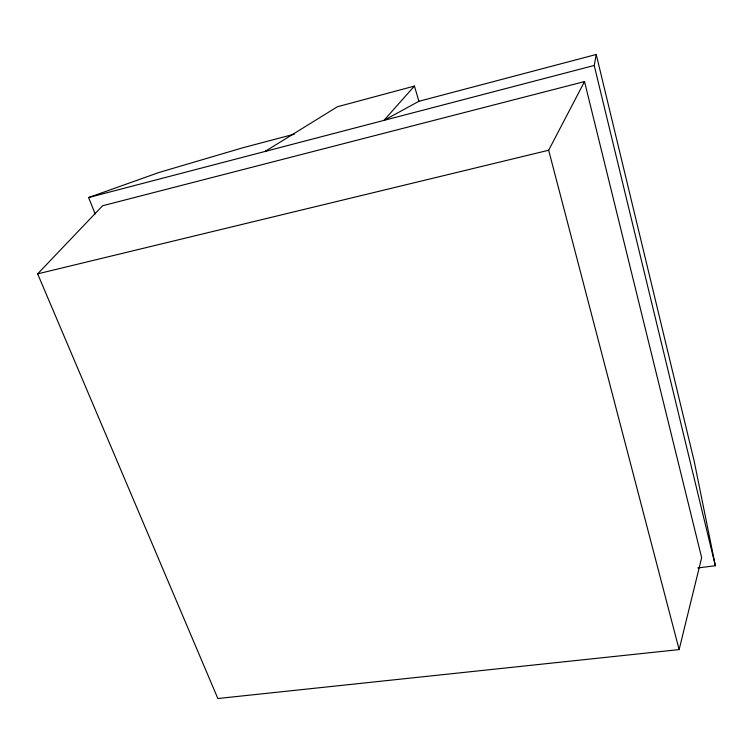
<?xml version="1.0" encoding="UTF-8"?>
<svg xmlns="http://www.w3.org/2000/svg" width="753" height="753" viewBox="0 0 753 753"><rect width="100%" height="100%" fill="white"/><g stroke="black" fill="none" stroke-linecap="round" stroke-linejoin="round"><path stroke-width="1.13" d="M697.852 567.941L715.35 565.729L594.211 65.464L596.235 54.48L418.913 101.288L383.898 120.405L414.432 86.077L418.913 101.288M679.131 649.585L701.655 557.681L584.526 81.578L102.587 205.748L37.65 273.866L217.852 698.52L679.131 649.585L548.664 150.242L584.526 81.578M267.268 150.591L265.103 151.428L337.391 106.757L414.432 86.077M95.16 213.918L88.609 197.54L158.939 172.493L243.219 147.654L294.367 134.156M88.609 197.54L594.211 65.464M37.65 273.866L548.664 150.242M596.235 54.48L694.181 461.165L715.35 565.729"/></g></svg>
